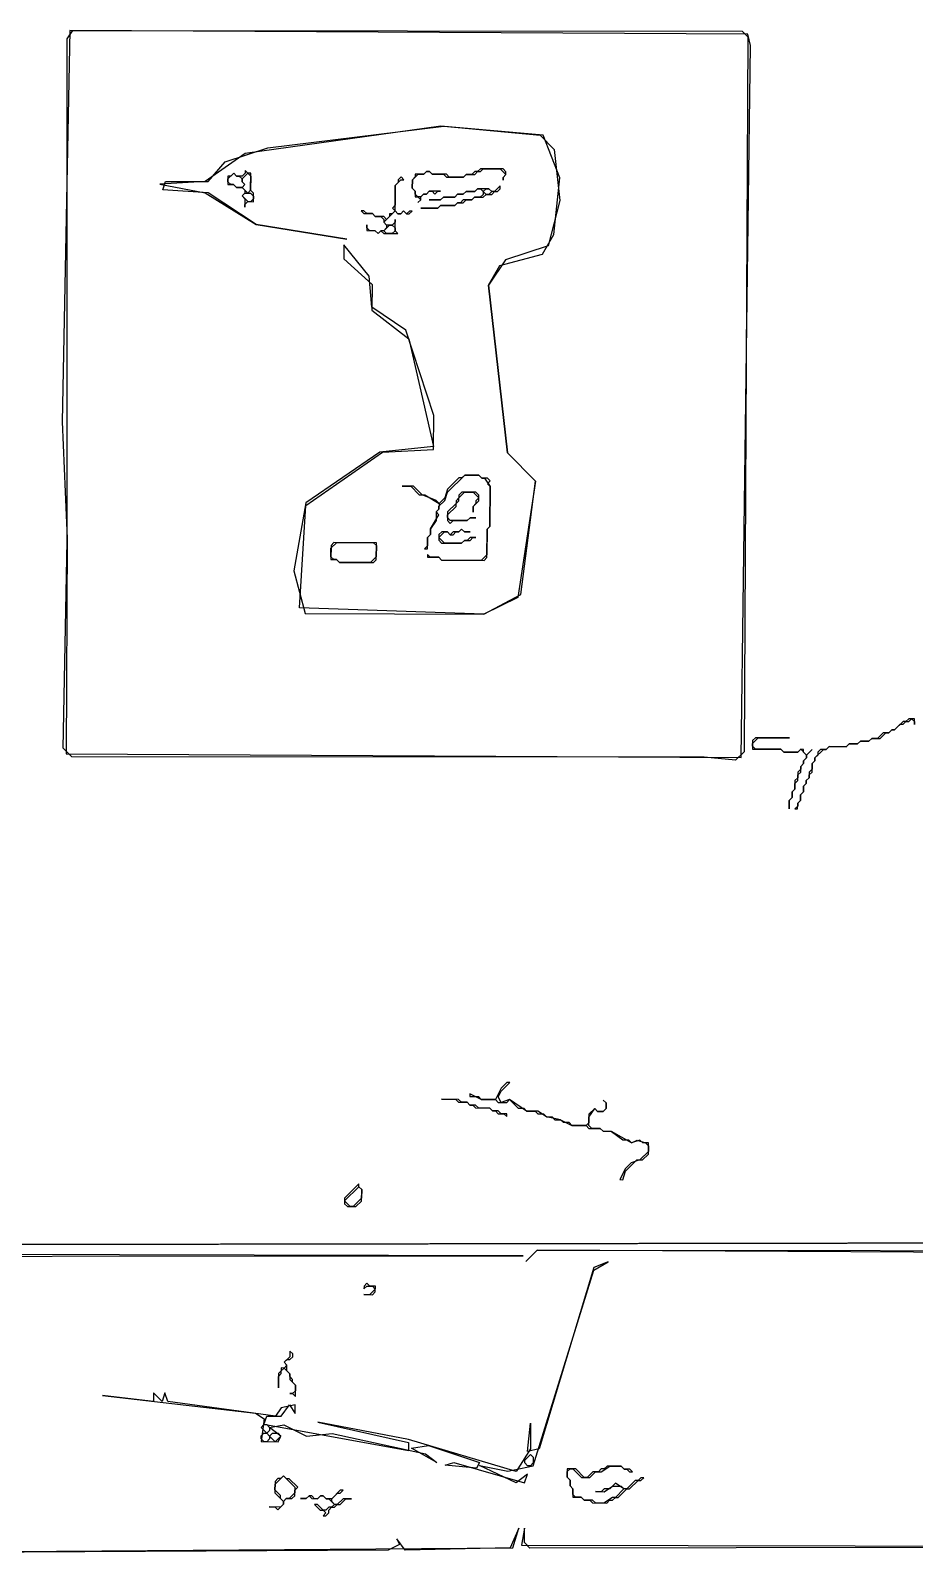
# Model space of a CAD drawing. Header units: inches. Extents: x 0 to 116, y 2 to 63.
# Drawn here: x 28.95 to 47.77, y 1.89 to 34.33 of the extents above; entities that cross this region are included whole.
import ezdxf

# ---------------------------------------------------------------- set-up
doc = ezdxf.new("R2010")
doc.units = ezdxf.units.IN

msp = doc.modelspace()

# ---------------------------------------------------------------- linework, layer by layer
for points in [[(19.39652, 34.26767), (19.33959, 11.85926), (18.49305, 11.68249), (19.33896, 11.73846), (19.38101, 8.23499), (39.43417, 8.25079), (19.38133, 8.29539), (19.51763, 34.32743), (19.56348, 8.47564), (55.26065, 8.53033), (19.62387, 8.47532)], [(19.39652, 34.26767), (19.33959, 11.85926), (18.49305, 11.68249), (19.33896, 11.73846), (19.38101, 8.23499), (39.43417, 8.25079), (19.38133, 8.29539), (19.51763, 34.32743), (19.56348, 8.47564), (55.26065, 8.53033), (19.62387, 8.47532)], [(29.78581, 34.33407), (29.62137, 25.99962), (29.7292, 23.52262), (29.70516, 18.93228), (44.08017, 18.85701), (44.28035, 34.01657), (44.22121, 34.25848)], [(29.78581, 34.33407), (29.62137, 25.99962), (29.7292, 23.52262), (29.70516, 18.93228), (44.08017, 18.85701), (44.28035, 34.01657), (44.22121, 34.25848)], [(29.84621, 34.33375), (44.10073, 34.31952), (44.2209, 34.19808), (44.1412, 18.97749), (43.95905, 18.79724), (43.29498, 18.86112), (29.82565, 18.87125), (29.6454, 19.05339), (29.72888, 23.46222), (29.72446, 34.15319)], [(39.86109, 32.10688), (37.68766, 32.29947), (33.51696, 31.7173), (32.66821, 31.11773), (31.70151, 31.06239), (32.66694, 30.87614), (33.75065, 30.20605), (35.68184, 29.89394), (33.75065, 30.20605), (32.72734, 30.87582), (31.76127, 30.94128), (31.82262, 31.12216), (32.72861, 31.11742), (33.09322, 31.53831), (34.00078, 31.83556), (37.74806, 32.29915), (39.80069, 32.1072), (40.1011, 31.80362), (40.21621, 30.71581), (39.96955, 29.75068), (39.06198, 29.45343), (38.69674, 28.91174), (39.10088, 25.34597), (39.7017, 24.73882), (39.32634, 22.26435), (38.59966, 21.90575), (34.67434, 22.0471), (34.80653, 24.22084), (36.44331, 25.35989), (37.53081, 25.41459), (37.53461, 26.13938), (36.9401, 27.95452), (36.21784, 28.44151), (36.16092, 29.10622), (35.62081, 29.77345), (35.61923, 29.47146), (36.22037, 28.9247), (36.21753, 28.38111), (36.99955, 27.77301), (37.53113, 25.47499), (36.38291, 25.3602), (34.80684, 24.28124), (34.55766, 22.83293), (34.79451, 21.92567), (38.59966, 21.90575), (39.38706, 22.32443), (39.7017, 24.73882), (39.10088, 25.34597), (38.69674, 28.91174), (38.94055, 29.33327), (39.8478, 29.57012), (40.09161, 29.99165), (40.21874, 31.199)], [(33.51506, 31.3549), (33.51475, 31.2945), (33.45403, 31.23442), (33.33323, 31.23505), (33.27315, 31.29577), (33.21243, 31.23568), (33.15203, 31.236), (33.15109, 31.0548), (33.27188, 31.05417), (33.33197, 30.99345), (33.45276, 30.99282), (33.51285, 30.93211), (33.51253, 30.87171), (33.45182, 30.81162), (33.5119, 30.75091), (33.51095, 30.56971), (33.51127, 30.63011), (33.57198, 30.69019), (33.69278, 30.68956), (33.69373, 30.87076), (33.63365, 30.93147), (33.63554, 31.29387), (33.57514, 31.29419)], [(33.15172, 31.1756), (33.27315, 31.29577), (33.33323, 31.23505), (33.39363, 31.23474), (33.45371, 31.17402), (33.4534, 31.11362), (33.51348, 31.05291), (33.45276, 30.99282), (33.33197, 30.99345), (33.27188, 31.05417), (33.21148, 31.05449), (33.1514, 31.1152)], [(33.57514, 31.29419), (33.63523, 31.23347), (33.63365, 30.93147), (33.57293, 30.87139), (33.45276, 30.99282), (33.51348, 31.05291), (33.4534, 31.11362), (33.45371, 31.17402)], [(36.83638, 31.21671), (36.77567, 31.15663), (36.77535, 31.09623), (36.71464, 31.03614), (36.71242, 30.61335), (36.65171, 30.55327), (36.71179, 30.49255), (36.65107, 30.43247), (36.59068, 30.43278), (36.59036, 30.37239), (36.52964, 30.3123), (36.46956, 30.37302), (36.28836, 30.37397), (36.22828, 30.43468), (36.10748, 30.43531), (36.0474, 30.49603), (35.987, 30.49635), (36.04708, 30.43563), (36.22828, 30.43468), (36.28836, 30.37397), (36.40916, 30.37333), (36.46924, 30.31262), (36.46893, 30.25222), (36.52901, 30.1915), (36.5287, 30.13111), (36.46798, 30.07102), (36.40758, 30.07134), (36.34687, 30.01126), (36.28678, 30.07197), (36.16598, 30.0726), (36.1059, 30.13332), (36.10622, 30.19372), (36.10558, 30.07292), (36.28678, 30.07197), (36.34687, 30.01126), (36.40758, 30.07134), (36.46766, 30.01062), (36.76966, 30.00904), (36.70958, 30.06976), (36.71084, 30.31135), (36.71053, 30.25095), (36.64981, 30.19087), (36.52901, 30.1915), (36.46893, 30.25222), (36.71179, 30.49255), (36.77187, 30.43184), (36.83227, 30.43152), (36.89299, 30.4916), (36.95307, 30.43089), (37.01347, 30.43057), (37.07419, 30.49065), (37.01379, 30.49097), (36.95307, 30.43089), (36.89299, 30.4916), (36.83227, 30.43152), (36.77187, 30.43184), (36.71179, 30.49255), (36.71464, 31.03614), (36.83607, 31.15631), (36.89647, 31.15599)], [(39.07179, 31.32581), (39.0117, 31.38652), (38.52851, 31.38905), (38.46779, 31.32897), (38.40739, 31.32928), (38.34668, 31.2692), (38.22588, 31.26983), (38.16517, 31.20975), (37.86317, 31.21133), (37.80309, 31.27205), (37.50109, 31.27363), (37.44101, 31.33434), (37.38061, 31.33466), (37.31989, 31.27458), (37.1387, 31.27553), (37.13838, 31.21513), (37.07766, 31.15504), (37.07672, 30.97385), (37.1368, 30.91313), (37.13617, 30.79233), (37.19656, 30.79202), (37.25665, 30.7313), (37.19593, 30.67122), (37.25665, 30.7313), (37.25696, 30.7917), (37.31768, 30.85178), (37.37808, 30.85147), (37.43879, 30.91155), (37.49919, 30.91123), (37.55928, 30.85052), (37.61999, 30.9106), (37.68039, 30.91029), (37.43879, 30.91155), (37.37808, 30.85147), (37.31768, 30.85178), (37.25696, 30.7917), (37.19656, 30.79202), (37.13648, 30.85273), (37.1368, 30.91313), (37.07672, 30.97385), (37.07766, 31.15504), (37.19909, 31.27521), (37.31989, 31.27458), (37.38061, 31.33466), (37.44101, 31.33434), (37.50109, 31.27363), (37.74269, 31.27236), (37.80277, 31.21165), (38.16517, 31.20975), (38.22588, 31.26983), (38.40708, 31.26889), (38.46779, 31.32897), (38.52819, 31.32865), (38.58891, 31.38874), (38.9513, 31.38684), (39.07147, 31.26541), (39.01075, 31.20532), (39.01044, 31.14492), (39.01075, 31.20532), (39.07147, 31.26541)], [(33.45182, 30.81162), (33.51253, 30.87171), (33.63333, 30.87108), (33.69341, 30.81036), (33.6931, 30.74996), (33.63238, 30.68988), (33.57198, 30.69019)], [(38.94941, 31.02444), (38.82797, 30.90428), (38.76758, 30.90459), (38.70749, 30.96531), (38.4659, 30.96657), (38.40518, 30.90649), (38.22398, 30.90744), (38.16327, 30.84736), (38.04247, 30.84799), (37.98175, 30.78791), (37.74016, 30.78917), (37.67944, 30.72909), (37.43785, 30.73035), (37.67944, 30.72909), (37.74016, 30.78917), (37.98175, 30.78791), (38.04247, 30.84799), (38.16327, 30.84736), (38.22398, 30.90744), (38.40518, 30.90649), (38.4659, 30.96657), (38.5263, 30.96626), (38.58638, 30.90554), (38.58606, 30.84514), (38.52535, 30.78506), (38.40455, 30.78569), (38.34383, 30.72561), (38.16264, 30.72656), (38.10192, 30.66648), (38.04152, 30.66679), (37.98081, 30.60671), (37.67881, 30.60829), (37.61809, 30.54821), (37.2557, 30.5501), (37.61809, 30.54821), (37.67881, 30.60829), (37.98081, 30.60671), (38.04152, 30.66679), (38.16232, 30.66616), (38.22303, 30.72624), (38.34383, 30.72561), (38.40455, 30.78569), (38.58575, 30.78474), (38.64646, 30.84483), (38.76726, 30.84419), (38.82797, 30.90428), (38.88837, 30.90396), (38.94909, 30.96404)], [(38.58638, 30.90554), (38.64709, 30.96562), (38.70749, 30.96531), (38.76758, 30.90459), (38.70686, 30.84451), (38.64646, 30.84483)], [(36.46798, 30.07102), (36.58941, 30.19119), (36.64981, 30.19087), (36.70989, 30.13016), (36.70958, 30.06976), (36.64886, 30.00967), (36.52806, 30.01031)], [(38.67524, 24.80459), (38.55444, 24.80523), (38.49435, 24.86594), (38.19236, 24.86752), (38.13164, 24.80744), (38.07124, 24.80776), (37.82838, 24.56742), (37.76703, 24.38654), (37.6456, 24.26638), (37.58552, 24.32709), (37.28416, 24.44947), (37.10391, 24.63162), (36.86231, 24.63288), (37.04351, 24.63193), (37.22376, 24.44979), (37.34456, 24.44916), (37.6456, 24.26638), (37.64497, 24.14558), (37.58425, 24.0855), (37.58331, 23.9043), (37.46156, 23.72373), (37.46093, 23.60293), (37.40021, 23.54285), (37.39926, 23.36165), (37.33855, 23.30157), (37.39895, 23.30125), (37.40021, 23.54285), (37.46093, 23.60293), (37.46156, 23.72373), (37.64434, 24.02478), (37.58425, 24.0855), (37.64497, 24.14558), (37.64529, 24.20598), (37.76672, 24.32614), (37.82807, 24.50702), (38.19236, 24.86752), (38.49435, 24.86594), (38.55444, 24.80523), (38.61484, 24.80491), (38.73469, 24.62308), (38.73026, 23.77749), (38.66954, 23.71741), (38.6667, 23.17382), (38.54527, 23.05365), (37.69968, 23.05808), (37.63959, 23.11879), (37.4584, 23.11974), (37.39831, 23.18046), (37.398, 23.12006), (37.63959, 23.11879), (37.69968, 23.05808), (38.60566, 23.05333), (38.66638, 23.11342), (38.66954, 23.71741), (38.73026, 23.77749), (38.73469, 24.62308), (38.6746, 24.68379), (38.73532, 24.74388)], [(38.43206, 24.50386), (38.13006, 24.50544), (38.06935, 24.44536), (38.06903, 24.38496), (38.00831, 24.32488), (38.008, 24.26448), (37.82585, 24.08423), (37.8249, 23.90303), (37.88499, 23.84232), (37.9457, 23.9024), (38.2477, 23.90082), (38.30841, 23.9609), (38.42921, 23.96027), (38.30841, 23.9609), (38.2477, 23.90082), (37.8853, 23.90272), (37.82522, 23.96343), (37.82554, 24.02383), (38.00768, 24.20408), (38.008, 24.26448), (38.06871, 24.32456), (38.06903, 24.38496), (38.19046, 24.50513), (38.37166, 24.50418), (38.49182, 24.38275), (38.43111, 24.32266), (38.43079, 24.26227), (38.37008, 24.20218), (38.36944, 24.08138), (38.37008, 24.20218), (38.49151, 24.32235), (38.49214, 24.44315)], [(38.427, 23.53748), (38.3062, 23.53811), (38.24548, 23.47802), (38.18508, 23.47834), (38.12437, 23.41826), (37.76197, 23.42016), (37.64181, 23.54159), (37.76324, 23.66175), (37.82364, 23.66144), (37.88372, 23.60072), (37.94412, 23.6004), (38.00484, 23.66049), (38.06523, 23.66017), (38.12595, 23.72025), (38.18603, 23.65954), (38.30683, 23.65891), (38.18603, 23.65954), (38.12595, 23.72025), (38.06523, 23.66017), (37.94444, 23.6608), (37.88372, 23.60072), (37.82364, 23.66144), (37.70284, 23.66207), (37.64212, 23.60199), (37.64149, 23.48119), (37.70157, 23.42047), (38.12437, 23.41826), (38.18508, 23.47834), (38.30588, 23.47771), (38.3666, 23.53779)], [(35.34569, 23.37241), (35.34411, 23.07041), (35.46491, 23.06978), (35.52499, 23.00906), (36.24978, 23.00527), (36.3105, 23.06535), (36.31239, 23.42775), (35.40641, 23.43249)], [(35.34537, 23.31201), (35.46681, 23.43217), (36.25199, 23.42806), (36.31208, 23.36735), (36.31081, 23.12575), (36.18938, 23.00558), (35.52499, 23.00906), (35.46491, 23.06978), (35.40451, 23.07009), (35.34443, 23.13081)], [(47.76894, 19.68331), (47.64815, 19.68394), (47.58743, 19.62386), (47.52703, 19.62417), (47.34489, 19.44393), (47.28449, 19.44424), (47.22377, 19.38416), (47.10297, 19.38479), (46.98154, 19.26463), (46.86074, 19.26526), (46.80003, 19.20518), (46.61883, 19.20612), (46.55812, 19.14604), (46.37692, 19.14699), (46.3162, 19.08691), (45.95381, 19.0888), (45.89309, 19.02872), (45.77229, 19.02935), (45.71158, 18.96927), (45.71126, 18.90887), (45.65055, 18.84879), (45.65023, 18.78839), (45.58951, 18.72831), (45.58888, 18.60751), (45.52817, 18.54743), (45.52753, 18.42663), (45.46682, 18.36654), (45.4665, 18.30615), (45.40579, 18.24606), (45.40515, 18.12526), (45.34444, 18.06518), (45.34381, 17.94438), (45.28309, 17.8843), (45.28277, 17.8239), (45.22206, 17.76382), (45.28246, 17.7635), (45.28309, 17.8843), (45.34381, 17.94438), (45.34444, 18.06518), (45.40515, 18.12526), (45.40579, 18.24606), (45.4665, 18.30615), (45.46682, 18.36654), (45.52753, 18.42663), (45.52785, 18.48703), (45.58857, 18.54711), (45.58951, 18.72831), (45.65023, 18.78839), (45.65055, 18.84879), (45.83269, 19.02904), (45.89309, 19.02872), (45.95381, 19.0888), (46.3162, 19.08691), (46.37692, 19.14699), (46.55812, 19.14604), (46.61883, 19.20612), (46.80003, 19.20518), (46.86074, 19.26526), (47.04194, 19.26431), (47.16337, 19.38448), (47.22377, 19.38416), (47.28449, 19.44424), (47.34489, 19.44393), (47.46632, 19.56409), (47.52672, 19.56378), (47.58743, 19.62386), (47.64783, 19.62354), (47.70855, 19.68362), (47.76863, 19.62291), (47.76831, 19.56251)], [(47.76894, 19.68331), (47.64815, 19.68394), (47.58743, 19.62386), (47.52703, 19.62417), (47.34489, 19.44393), (47.28449, 19.44424), (47.22377, 19.38416), (47.10297, 19.38479), (46.98154, 19.26463), (46.86074, 19.26526), (46.80003, 19.20518), (46.61883, 19.20612), (46.55812, 19.14604), (46.37692, 19.14699), (46.3162, 19.08691), (45.95381, 19.0888), (45.89309, 19.02872), (45.77229, 19.02935), (45.71158, 18.96927), (45.71126, 18.90887), (45.65055, 18.84879), (45.65023, 18.78839), (45.58951, 18.72831), (45.58888, 18.60751), (45.52817, 18.54743), (45.52753, 18.42663), (45.46682, 18.36654), (45.4665, 18.30615), (45.40579, 18.24606), (45.40515, 18.12526), (45.34444, 18.06518), (45.34381, 17.94438), (45.28309, 17.8843), (45.28277, 17.8239), (45.22206, 17.76382), (45.28246, 17.7635), (45.28309, 17.8843), (45.34381, 17.94438), (45.34444, 18.06518), (45.40515, 18.12526), (45.40579, 18.24606), (45.4665, 18.30615), (45.46682, 18.36654), (45.52753, 18.42663), (45.52785, 18.48703), (45.58857, 18.54711), (45.58951, 18.72831), (45.65023, 18.78839), (45.65055, 18.84879), (45.83269, 19.02904), (45.89309, 19.02872), (45.95381, 19.0888), (46.3162, 19.08691), (46.37692, 19.14699), (46.55812, 19.14604), (46.61883, 19.20612), (46.80003, 19.20518), (46.86074, 19.26526), (47.04194, 19.26431), (47.16337, 19.38448), (47.22377, 19.38416), (47.28449, 19.44424), (47.34489, 19.44393), (47.46632, 19.56409), (47.52672, 19.56378), (47.58743, 19.62386), (47.64783, 19.62354), (47.70855, 19.68362), (47.76863, 19.62291), (47.76831, 19.56251)], [(44.38438, 19.27822), (44.32366, 19.21814), (44.32271, 19.03694), (44.92671, 19.03378), (44.98679, 18.97307), (45.28878, 18.97148), (45.3495, 19.03157), (45.46967, 18.91014), (45.46935, 18.84974), (45.40863, 18.78965), (45.40832, 18.72926), (45.3476, 18.66917), (45.34729, 18.60877), (45.28657, 18.54869), (45.28594, 18.42789), (45.22522, 18.36781), (45.22427, 18.18661), (45.16356, 18.12653), (45.16293, 18.00573), (45.10221, 17.94565), (45.10126, 17.76445), (45.10221, 17.94565), (45.16293, 18.00573), (45.16356, 18.12653), (45.22427, 18.18661), (45.22491, 18.30741), (45.28562, 18.36749), (45.28625, 18.48829), (45.34697, 18.54837), (45.3476, 18.66917), (45.40832, 18.72926), (45.40863, 18.78965), (45.46935, 18.84974), (45.46967, 18.91014), (45.5911, 19.0303), (45.46967, 18.91014), (45.40958, 18.97085), (45.4099, 19.03125), (45.3495, 19.03157), (45.28878, 18.97148), (44.98679, 18.97307), (44.92671, 19.03378), (44.38311, 19.03663), (44.32303, 19.09734), (44.32335, 19.15774), (44.44478, 19.27791), (45.10917, 19.27443)], [(44.38438, 19.27822), (44.32366, 19.21814), (44.32271, 19.03694), (44.92671, 19.03378), (44.98679, 18.97307), (45.28878, 18.97148), (45.3495, 19.03157), (45.46967, 18.91014), (45.46935, 18.84974), (45.40863, 18.78965), (45.40832, 18.72926), (45.3476, 18.66917), (45.34729, 18.60877), (45.28657, 18.54869), (45.28594, 18.42789), (45.22522, 18.36781), (45.22427, 18.18661), (45.16356, 18.12653), (45.16293, 18.00573), (45.10221, 17.94565), (45.10126, 17.76445), (45.10221, 17.94565), (45.16293, 18.00573), (45.16356, 18.12653), (45.22427, 18.18661), (45.22491, 18.30741), (45.28562, 18.36749), (45.28625, 18.48829), (45.34697, 18.54837), (45.3476, 18.66917), (45.40832, 18.72926), (45.40863, 18.78965), (45.46935, 18.84974), (45.46967, 18.91014), (45.5911, 19.0303), (45.46967, 18.91014), (45.40958, 18.97085), (45.4099, 19.03125), (45.3495, 19.03157), (45.28878, 18.97148), (44.98679, 18.97307), (44.92671, 19.03378), (44.38311, 19.03663), (44.32303, 19.09734), (44.32335, 19.15774), (44.44478, 19.27791), (45.10917, 19.27443)], [(38.30461, 11.69955), (38.3043, 11.63915), (38.48549, 11.63821), (38.54558, 11.57749), (38.84757, 11.57591), (38.90766, 11.51519), (39.08885, 11.51425), (39.14957, 11.57433), (39.32982, 11.39218), (39.45062, 11.39155), (39.5107, 11.33083), (39.6919, 11.32989), (39.75198, 11.26917), (39.87278, 11.26854), (39.93286, 11.20782), (40.05366, 11.20719), (40.11374, 11.14647), (40.23454, 11.14584), (40.4755, 11.02378), (40.7775, 11.0222), (40.83758, 10.96148), (41.07918, 10.96022), (41.13926, 10.8995), (41.32046, 10.89855), (41.56111, 10.71609), (41.68191, 10.71546), (41.74199, 10.65474), (41.8631, 10.71451), (42.04398, 10.65316), (42.10407, 10.59244), (42.10344, 10.47165), (41.92129, 10.2914), (41.73978, 10.23195), (41.61834, 10.11178), (41.49628, 9.87082), (41.55668, 9.8705), (41.61803, 10.05138), (41.86089, 10.29171), (41.98169, 10.29108), (42.10312, 10.41125), (42.10438, 10.65284), (41.98359, 10.65348), (41.9235, 10.71419), (41.74199, 10.65474), (41.32046, 10.89855), (41.13926, 10.8995), (41.07918, 10.96022), (40.89798, 10.96116), (40.8379, 11.02188), (40.83885, 11.20308), (40.96059, 11.38364), (41.02068, 11.32293), (41.14148, 11.32229), (41.20219, 11.38238), (41.20282, 11.50318), (41.14274, 11.56389), (41.20282, 11.50318), (41.20219, 11.38238), (41.14148, 11.32229), (41.02068, 11.32293), (40.96059, 11.38364), (40.83916, 11.26348), (40.83822, 11.08228), (40.7775, 11.0222), (40.4755, 11.02378), (40.41542, 11.08449), (40.29462, 11.08513), (40.23454, 11.14584), (39.93286, 11.20782), (39.7523, 11.32957), (39.5107, 11.33083), (39.14957, 11.57433), (38.96805, 11.51488), (38.90829, 11.63599), (38.96932, 11.75647), (39.15147, 11.93672), (39.09107, 11.93704), (38.96964, 11.81687), (38.84757, 11.57591), (38.54558, 11.57749)], [(38.30461, 11.69955), (38.3043, 11.63915), (38.48549, 11.63821), (38.54558, 11.57749), (38.84757, 11.57591), (38.90766, 11.51519), (39.08885, 11.51425), (39.14957, 11.57433), (39.32982, 11.39218), (39.45062, 11.39155), (39.5107, 11.33083), (39.6919, 11.32989), (39.75198, 11.26917), (39.87278, 11.26854), (39.93286, 11.20782), (40.05366, 11.20719), (40.11374, 11.14647), (40.23454, 11.14584), (40.4755, 11.02378), (40.7775, 11.0222), (40.83758, 10.96148), (41.07918, 10.96022), (41.13926, 10.8995), (41.32046, 10.89855), (41.56111, 10.71609), (41.68191, 10.71546), (41.74199, 10.65474), (41.8631, 10.71451), (42.04398, 10.65316), (42.10407, 10.59244), (42.10344, 10.47165), (41.92129, 10.2914), (41.73978, 10.23195), (41.61834, 10.11178), (41.49628, 9.87082), (41.55668, 9.8705), (41.61803, 10.05138), (41.86089, 10.29171), (41.98169, 10.29108), (42.10312, 10.41125), (42.10438, 10.65284), (41.98359, 10.65348), (41.9235, 10.71419), (41.74199, 10.65474), (41.32046, 10.89855), (41.13926, 10.8995), (41.07918, 10.96022), (40.89798, 10.96116), (40.8379, 11.02188), (40.83885, 11.20308), (40.96059, 11.38364), (41.02068, 11.32293), (41.14148, 11.32229), (41.20219, 11.38238), (41.20282, 11.50318), (41.14274, 11.56389), (41.20282, 11.50318), (41.20219, 11.38238), (41.14148, 11.32229), (41.02068, 11.32293), (40.96059, 11.38364), (40.83916, 11.26348), (40.83822, 11.08228), (40.7775, 11.0222), (40.4755, 11.02378), (40.41542, 11.08449), (40.29462, 11.08513), (40.23454, 11.14584), (39.93286, 11.20782), (39.7523, 11.32957), (39.5107, 11.33083), (39.14957, 11.57433), (38.96805, 11.51488), (38.90829, 11.63599), (38.96932, 11.75647), (39.15147, 11.93672), (39.09107, 11.93704), (38.96964, 11.81687), (38.84757, 11.57591), (38.54558, 11.57749)], [(37.69999, 11.58192), (38.00198, 11.58034), (38.06207, 11.51962), (38.24326, 11.51867), (38.30335, 11.45796), (38.36375, 11.45764), (38.42383, 11.39693), (38.72583, 11.39534), (38.78591, 11.33463), (38.84631, 11.33431), (38.90639, 11.2736), (39.02719, 11.27296), (39.08727, 11.21225), (39.08759, 11.27265), (38.96679, 11.27328), (38.90671, 11.334), (38.78591, 11.33463), (38.72583, 11.39534), (38.48423, 11.39661), (38.42415, 11.45732), (38.30335, 11.45796), (38.24326, 11.51867), (38.12247, 11.51931), (38.06238, 11.58002)], [(37.69999, 11.58192), (38.00198, 11.58034), (38.06207, 11.51962), (38.24326, 11.51867), (38.30335, 11.45796), (38.36375, 11.45764), (38.42383, 11.39693), (38.72583, 11.39534), (38.78591, 11.33463), (38.84631, 11.33431), (38.90639, 11.2736), (39.02719, 11.27296), (39.08727, 11.21225), (39.08759, 11.27265), (38.96679, 11.27328), (38.90671, 11.334), (38.78591, 11.33463), (38.72583, 11.39534), (38.48423, 11.39661), (38.42415, 11.45732), (38.30335, 11.45796), (38.24326, 11.51867), (38.12247, 11.51931), (38.06238, 11.58002)], [(35.93892, 9.77911), (35.63535, 9.4787), (35.63472, 9.3579), (35.6948, 9.29719), (35.876, 9.29624), (35.99743, 9.4164), (35.99869, 9.658), (35.93861, 9.71872)], [(35.93892, 9.77911), (35.63535, 9.4787), (35.63472, 9.3579), (35.6948, 9.29719), (35.876, 9.29624), (35.99743, 9.4164), (35.99869, 9.658), (35.93861, 9.71872)], [(35.93861, 9.71872), (35.99869, 9.658), (35.99774, 9.4768), (35.8156, 9.29655), (35.7552, 9.29687), (35.63503, 9.4183)], [(41.24551, 8.12051), (40.94288, 8.00129), (39.77506, 4.14175), (39.53315, 4.08262), (39.59671, 4.68629), (39.59386, 4.1427), (39.28934, 3.66109), (36.99765, 4.3375), (35.06677, 4.71001), (36.99733, 4.2771), (36.99638, 4.0959), (33.91887, 4.65562), (33.98022, 4.8365), (34.28221, 4.83492), (34.46468, 5.07557), (34.58453, 4.89374), (34.58548, 5.07494), (34.28316, 5.01612), (34.16142, 4.83555), (31.86783, 5.14957), (31.80838, 5.33108), (31.74703, 5.1502), (31.56678, 5.33235), (31.56583, 5.15115), (30.47928, 5.27764), (33.73894, 4.89817), (33.9195, 4.77642), (33.85657, 4.29354), (34.21897, 4.29164), (34.28, 4.41213), (34.03935, 4.59459), (34.34166, 4.65341), (34.82359, 4.40928), (35.3675, 4.46683), (37.35846, 4.0336), (37.59911, 3.85114), (37.0571, 4.15598), (37.41981, 4.21448), (38.5051, 3.8464), (38.44406, 3.72591), (37.77999, 3.78979), (37.9615, 3.84924), (39.46927, 3.41854), (39.53062, 3.59942), (39.28807, 3.41949), (38.50478, 3.786), (39.10814, 3.66204), (39.65236, 3.77999), (40.94257, 7.94089)], [(41.24551, 8.12051), (40.94288, 8.00129), (39.77506, 4.14175), (39.53315, 4.08262), (39.59671, 4.68629), (39.59386, 4.1427), (39.28934, 3.66109), (36.99765, 4.3375), (35.06677, 4.71001), (36.99733, 4.2771), (36.99638, 4.0959), (33.91887, 4.65562), (33.98022, 4.8365), (34.28221, 4.83492), (34.46468, 5.07557), (34.58453, 4.89374), (34.58548, 5.07494), (34.28316, 5.01612), (34.16142, 4.83555), (31.86783, 5.14957), (31.80838, 5.33108), (31.74703, 5.1502), (31.56678, 5.33235), (31.56583, 5.15115), (30.47928, 5.27764), (33.73894, 4.89817), (33.9195, 4.77642), (33.85657, 4.29354), (34.21897, 4.29164), (34.28, 4.41213), (34.03935, 4.59459), (34.34166, 4.65341), (34.82359, 4.40928), (35.3675, 4.46683), (37.35846, 4.0336), (37.59911, 3.85114), (37.0571, 4.15598), (37.41981, 4.21448), (38.5051, 3.8464), (38.44406, 3.72591), (37.77999, 3.78979), (37.9615, 3.84924), (39.46927, 3.41854), (39.53062, 3.59942), (39.28807, 3.41949), (38.50478, 3.786), (39.10814, 3.66204), (39.65236, 3.77999), (40.94257, 7.94089)], [(57.31233, 8.15718), (56.95056, 8.27988), (55.38018, 8.2881), (55.13922, 8.41016), (53.08502, 8.30012), (39.7368, 8.37001), (39.49394, 8.12968), (39.7368, 8.37001), (54.35371, 8.35388), (54.47262, 7.99085), (54.10959, 7.87195), (54.04982, 7.99306), (54.17125, 8.11323), (54.29173, 8.0522), (54.05014, 8.05346), (53.92744, 7.6917), (54.04951, 7.93266), (54.4723, 7.93045), (54.47451, 8.35324), (56.95056, 8.27988), (57.31169, 8.03638)], [(57.31233, 8.15718), (56.95056, 8.27988), (55.38018, 8.2881), (55.13922, 8.41016), (53.08502, 8.30012), (39.7368, 8.37001), (39.49394, 8.12968), (39.7368, 8.37001), (54.35371, 8.35388), (54.47262, 7.99085), (54.10959, 7.87195), (54.04982, 7.99306), (54.17125, 8.11323), (54.29173, 8.0522), (54.05014, 8.05346), (53.92744, 7.6917), (54.04951, 7.93266), (54.4723, 7.93045), (54.47451, 8.35324), (56.95056, 8.27988), (57.31169, 8.03638)], [(36.10905, 7.66419), (36.04834, 7.60411), (36.04802, 7.54371), (36.10874, 7.6038), (36.22954, 7.60316), (36.28962, 7.54245), (36.16819, 7.42228), (36.04739, 7.42291), (36.22859, 7.42197), (36.2893, 7.48205), (36.28993, 7.60285), (36.16914, 7.60348)], [(36.10905, 7.66419), (36.04834, 7.60411), (36.04802, 7.54371), (36.10874, 7.6038), (36.22954, 7.60316), (36.28962, 7.54245), (36.16819, 7.42228), (36.04739, 7.42291), (36.22859, 7.42197), (36.2893, 7.48205), (36.28993, 7.60285), (36.16914, 7.60348)], [(34.47069, 6.22315), (34.47005, 6.10235), (34.34862, 5.98219), (34.40871, 5.92147), (34.34799, 5.86139), (34.28759, 5.86171), (34.28727, 5.80131), (34.22656, 5.74122), (34.22498, 5.43923), (34.22624, 5.68083), (34.28696, 5.74091), (34.28727, 5.80131), (34.34799, 5.86139), (34.46816, 5.73996), (34.46752, 5.61916), (34.58769, 5.49773), (34.58706, 5.37693), (34.52634, 5.31685), (34.46594, 5.31717), (34.52634, 5.31685), (34.58642, 5.25613), (34.58769, 5.49773), (34.52761, 5.55845), (34.52792, 5.61885), (34.46784, 5.67956), (34.46816, 5.73996), (34.40807, 5.80068), (34.40871, 5.92147), (34.34862, 5.98219), (34.40934, 6.04227), (34.46974, 6.04196), (34.53045, 6.10204), (34.53077, 6.16244)], [(34.47069, 6.22315), (34.47005, 6.10235), (34.34862, 5.98219), (34.40871, 5.92147), (34.34799, 5.86139), (34.28759, 5.86171), (34.28727, 5.80131), (34.22656, 5.74122), (34.22498, 5.43923), (34.22624, 5.68083), (34.28696, 5.74091), (34.28727, 5.80131), (34.34799, 5.86139), (34.46816, 5.73996), (34.46752, 5.61916), (34.58769, 5.49773), (34.58706, 5.37693), (34.52634, 5.31685), (34.46594, 5.31717), (34.52634, 5.31685), (34.58642, 5.25613), (34.58769, 5.49773), (34.52761, 5.55845), (34.52792, 5.61885), (34.46784, 5.67956), (34.46816, 5.73996), (34.40807, 5.80068), (34.40871, 5.92147), (34.34862, 5.98219), (34.40934, 6.04227), (34.46974, 6.04196), (34.53045, 6.10204), (34.53077, 6.16244)], [(33.85816, 4.59554), (33.91887, 4.65562), (33.97927, 4.6553), (34.03935, 4.59459), (34.03904, 4.53419), (33.97832, 4.47411)], [(33.85721, 4.41434), (33.91792, 4.47442), (33.97832, 4.47411), (34.0384, 4.41339), (34.03809, 4.35299), (33.97737, 4.29291), (33.91697, 4.29323), (33.85689, 4.35394)], [(34.0384, 4.41339), (34.09912, 4.47347), (34.21992, 4.47284), (34.28, 4.41213), (34.15857, 4.29196)], [(39.59323, 4.0219), (39.65331, 3.96119), (39.65268, 3.84039), (39.59197, 3.7803), (39.53157, 3.78062), (39.47148, 3.84134), (39.4718, 3.90174)], [(42.00667, 3.52606), (41.94627, 3.52637), (41.88555, 3.46629), (41.82515, 3.46661), (41.64301, 3.28636), (41.58261, 3.28668), (41.40204, 3.40842), (41.28061, 3.28826), (41.15981, 3.28889), (41.0991, 3.22881), (40.9783, 3.22944), (41.1595, 3.22849), (41.34133, 3.34834), (41.52252, 3.34739), (41.58261, 3.28668), (41.40046, 3.10643), (41.34006, 3.10674), (41.15823, 2.98689), (40.97703, 2.98784), (40.91695, 3.04856), (40.73575, 3.04951), (40.67567, 3.11022), (40.55487, 3.11085), (40.49479, 3.17157), (40.49542, 3.29237), (40.43534, 3.35308), (40.43597, 3.47388), (40.37589, 3.5346), (40.37652, 3.6554), (40.43724, 3.71548), (40.49764, 3.71516), (40.67789, 3.53302), (40.85908, 3.53207), (40.98051, 3.65223), (41.10131, 3.6516), (41.28314, 3.77145), (41.52474, 3.77018), (41.58482, 3.70947), (41.64522, 3.70915), (41.7053, 3.64844), (41.7657, 3.64812), (41.70562, 3.70884), (41.58482, 3.70947), (41.52474, 3.77018), (41.22274, 3.77177), (41.16203, 3.71168), (41.10163, 3.712), (41.04091, 3.65192), (40.92011, 3.65255), (40.79868, 3.53238), (40.73828, 3.5327), (40.55804, 3.71485), (40.37684, 3.71579), (40.37589, 3.5346), (40.43597, 3.47388), (40.43534, 3.35308), (40.49542, 3.29237), (40.49447, 3.11117), (40.67567, 3.11022), (40.73575, 3.04951), (40.85655, 3.04887), (40.91664, 2.98816), (41.21863, 2.98658), (41.27935, 3.04666), (41.33975, 3.04634), (41.40046, 3.10643), (41.46086, 3.10611), (41.64301, 3.28636), (41.70341, 3.28604), (41.88555, 3.46629), (41.94595, 3.46598)], [(42.00667, 3.52606), (41.94627, 3.52637), (41.88555, 3.46629), (41.82515, 3.46661), (41.64301, 3.28636), (41.58261, 3.28668), (41.40204, 3.40842), (41.28061, 3.28826), (41.15981, 3.28889), (41.0991, 3.22881), (40.9783, 3.22944), (41.1595, 3.22849), (41.34133, 3.34834), (41.52252, 3.34739), (41.58261, 3.28668), (41.40046, 3.10643), (41.34006, 3.10674), (41.15823, 2.98689), (40.97703, 2.98784), (40.91695, 3.04856), (40.73575, 3.04951), (40.67567, 3.11022), (40.55487, 3.11085), (40.49479, 3.17157), (40.49542, 3.29237), (40.43534, 3.35308), (40.43597, 3.47388), (40.37589, 3.5346), (40.37652, 3.6554), (40.43724, 3.71548), (40.49764, 3.71516), (40.67789, 3.53302), (40.85908, 3.53207), (40.98051, 3.65223), (41.10131, 3.6516), (41.28314, 3.77145), (41.52474, 3.77018), (41.58482, 3.70947), (41.64522, 3.70915), (41.7053, 3.64844), (41.7657, 3.64812), (41.70562, 3.70884), (41.58482, 3.70947), (41.52474, 3.77018), (41.22274, 3.77177), (41.16203, 3.71168), (41.10163, 3.712), (41.04091, 3.65192), (40.92011, 3.65255), (40.79868, 3.53238), (40.73828, 3.5327), (40.55804, 3.71485), (40.37684, 3.71579), (40.37589, 3.5346), (40.43597, 3.47388), (40.43534, 3.35308), (40.49542, 3.29237), (40.49447, 3.11117), (40.67567, 3.11022), (40.73575, 3.04951), (40.85655, 3.04887), (40.91664, 2.98816), (41.21863, 2.98658), (41.27935, 3.04666), (41.33975, 3.04634), (41.40046, 3.10643), (41.46086, 3.10611), (41.64301, 3.28636), (41.70341, 3.28604), (41.88555, 3.46629), (41.94595, 3.46598)], [(34.33597, 3.56622), (34.27526, 3.50614), (34.21486, 3.50646), (34.15414, 3.44637), (34.15288, 3.20478), (34.33313, 3.02263), (34.33281, 2.96223), (34.27209, 2.90215), (34.0305, 2.90341), (34.1513, 2.90278), (34.21138, 2.84206), (34.33281, 2.96223), (34.33313, 3.02263), (34.39384, 3.08271), (34.51464, 3.08208), (34.57536, 3.14216), (34.57599, 3.26296), (34.6367, 3.32304), (34.45645, 3.50519), (34.39606, 3.50551)], [(34.33597, 3.56622), (34.27526, 3.50614), (34.21486, 3.50646), (34.15414, 3.44637), (34.15288, 3.20478), (34.33313, 3.02263), (34.33281, 2.96223), (34.27209, 2.90215), (34.0305, 2.90341), (34.1513, 2.90278), (34.21138, 2.84206), (34.33281, 2.96223), (34.33313, 3.02263), (34.39384, 3.08271), (34.51464, 3.08208), (34.57536, 3.14216), (34.57599, 3.26296), (34.6367, 3.32304), (34.45645, 3.50519), (34.39606, 3.50551)], [(34.33597, 3.56622), (34.5763, 3.32336), (34.57567, 3.20256), (34.45424, 3.0824), (34.39384, 3.08271), (34.33313, 3.02263), (34.27304, 3.08334), (34.27336, 3.14374), (34.15319, 3.26517), (34.15383, 3.38597)], [(35.78302, 3.07544), (35.60182, 3.07639), (35.48039, 2.95622), (35.41999, 2.95654), (35.35991, 3.01725), (35.36023, 3.07765), (35.48166, 3.19782), (35.54206, 3.1975), (35.60277, 3.25758), (35.54237, 3.2579), (35.36023, 3.07765), (35.23943, 3.07828), (35.17935, 3.139), (35.11895, 3.13932), (35.05823, 3.07923), (34.99783, 3.07955), (34.93775, 3.14027), (34.87735, 3.14058), (34.81664, 3.0805), (34.69584, 3.08113), (34.81664, 3.0805), (34.87735, 3.14058), (34.93743, 3.07987), (35.05823, 3.07923), (35.11895, 3.13932), (35.17935, 3.139), (35.23943, 3.07828), (35.29983, 3.07797), (35.41999, 2.95654), (35.35928, 2.89645), (35.29888, 2.89677), (35.23816, 2.83669), (35.17777, 2.837), (35.0576, 2.95844), (34.9972, 2.95875), (35.11737, 2.83732), (35.17777, 2.837), (35.23785, 2.77629), (35.17713, 2.71621), (35.23753, 2.71589), (35.29825, 2.77597), (35.29856, 2.83637), (35.35928, 2.89645), (35.41968, 2.89614), (35.48039, 2.95622), (35.54079, 2.95591), (35.66222, 3.07607)], [(35.78302, 3.07544), (35.60182, 3.07639), (35.48039, 2.95622), (35.41999, 2.95654), (35.35991, 3.01725), (35.36023, 3.07765), (35.48166, 3.19782), (35.54206, 3.1975), (35.60277, 3.25758), (35.54237, 3.2579), (35.36023, 3.07765), (35.23943, 3.07828), (35.17935, 3.139), (35.11895, 3.13932), (35.05823, 3.07923), (34.99783, 3.07955), (34.93775, 3.14027), (34.87735, 3.14058), (34.81664, 3.0805), (34.69584, 3.08113), (34.81664, 3.0805), (34.87735, 3.14058), (34.93743, 3.07987), (35.05823, 3.07923), (35.11895, 3.13932), (35.17935, 3.139), (35.23943, 3.07828), (35.29983, 3.07797), (35.41999, 2.95654), (35.35928, 2.89645), (35.29888, 2.89677), (35.23816, 2.83669), (35.17777, 2.837), (35.0576, 2.95844), (34.9972, 2.95875), (35.11737, 2.83732), (35.17777, 2.837), (35.23785, 2.77629), (35.17713, 2.71621), (35.23753, 2.71589), (35.29825, 2.77597), (35.29856, 2.83637), (35.35928, 2.89645), (35.41968, 2.89614), (35.48039, 2.95622), (35.54079, 2.95591), (35.66222, 3.07607)], [(39.34341, 2.45279), (39.16, 2.03094), (36.92491, 1.98224), (36.74498, 2.22479), (36.80475, 2.10368), (36.56252, 1.98414), (19.7706, 1.89086), (39.2204, 2.03063)], [(39.34341, 2.45279), (39.16, 2.03094), (36.92491, 1.98224), (36.74498, 2.22479), (36.80475, 2.10368), (36.56252, 1.98414), (19.7706, 1.89086), (39.2204, 2.03063)], [(39.40191, 2.09008), (57.15959, 2.0575), (39.58279, 2.02873), (39.46263, 2.15016), (39.46421, 2.45216)], [(39.40191, 2.09008), (57.15959, 2.0575), (39.58279, 2.02873), (39.46263, 2.15016), (39.46421, 2.45216)]]:
    msp.add_lwpolyline(points, close=True)

doc.saveas('drawing.dxf')
